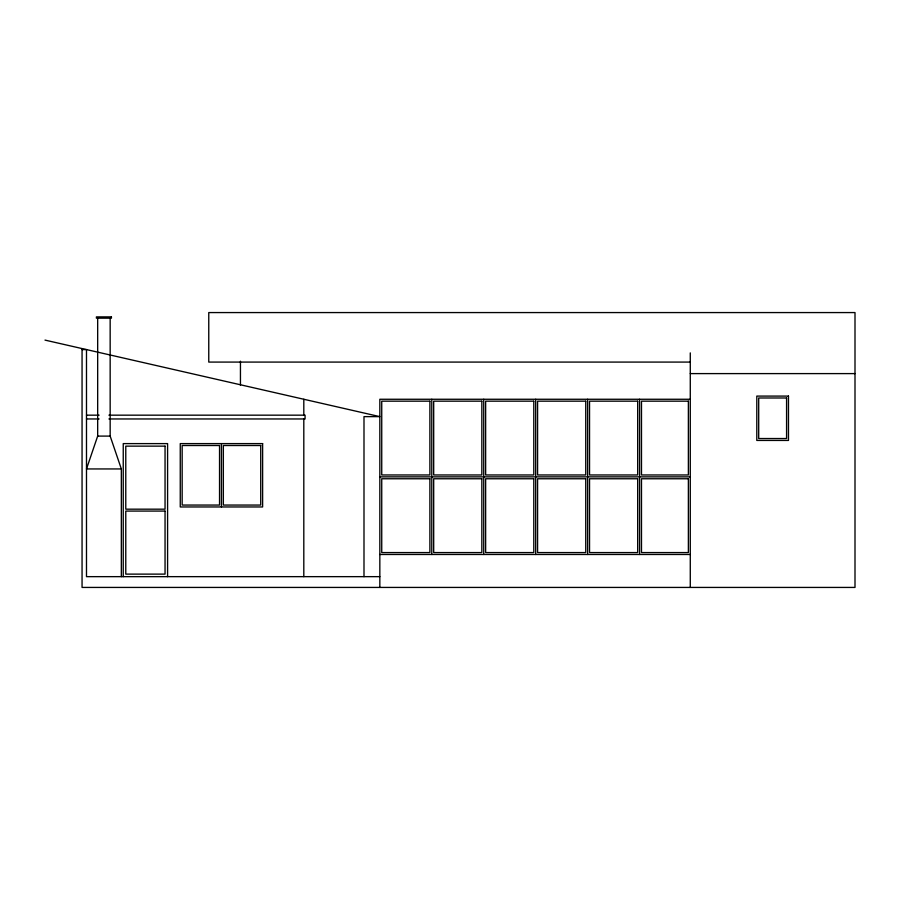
<?xml version="1.0" encoding="UTF-8"?>
<svg xmlns="http://www.w3.org/2000/svg" width="900" height="900" viewBox="0 0 900 900"><rect width="100%" height="100%" fill="white"/><g stroke="black" fill="none" stroke-linecap="round" stroke-linejoin="round"><path stroke-width="1.35" d="M97.672 318.161L97.672 436.095L86.49 468.945L121.343 468.945L121.343 576.653M82.058 349.582L86.49 349.582L86.49 576.653L379.834 576.653M690.278 362.081L208.766 362.081L208.766 312.57L855 312.57L855 587.43L82.058 587.43L82.058 348.57M690.278 373.601L855 373.601M690.278 399.262L379.834 399.262L379.834 587.43M86.49 415.17L99.112 415.17M108.911 415.17L305.066 415.17L305.066 418.961L108.911 418.961M86.49 418.961L99.112 418.961M97.672 436.095L110.16 436.095L121.343 468.945M379.834 476.865L690.278 476.865M379.834 554.479L690.278 554.479M45 340.099L379.834 416.632L363.994 416.632L363.994 576.653M690.278 352.89L690.278 587.43M639.585 399.262L639.585 554.479M587.633 399.262L587.633 554.479M535.691 399.262L535.691 554.479M483.739 399.262L483.739 554.479M431.786 399.262L431.786 554.479M303.806 399.262L303.806 415.17M303.806 418.961L303.806 576.653M240.446 361.215L240.446 385.211M221.445 443.61L221.445 506.959M167.591 576.653L167.591 443.61L123.244 443.61L123.244 576.653M110.16 318.161L110.16 436.095M111.431 316.89L96.401 316.89L96.401 318.161L111.431 318.161L111.431 316.89M788.479 396.09L756.799 396.09L756.799 440.438L788.479 440.438L788.479 396.09M786.577 397.991L758.7 397.991L758.7 438.536L786.577 438.536L786.577 397.991M429.885 401.164L381.735 401.164L381.735 474.964L429.885 474.964L429.885 401.164M481.838 401.164L433.688 401.164L433.688 474.964L481.838 474.964L481.838 401.164M533.79 401.164L485.64 401.164L485.64 474.964L533.79 474.964L533.79 401.164M585.742 401.164L537.581 401.164L537.581 474.964L585.742 474.964L585.742 401.164M637.684 401.164L589.534 401.164L589.534 474.964L637.684 474.964L637.684 401.164M688.376 401.164L641.486 401.164L641.486 474.964L688.376 474.964L688.376 401.164M262.62 443.61L180.259 443.61L180.259 506.959L262.62 506.959L262.62 443.61M219.544 445.511L182.16 445.511L182.16 505.058L219.544 505.058L219.544 445.511M260.719 445.511L223.346 445.511L223.346 505.058L260.719 505.058L260.719 445.511M165.049 446.141L125.775 446.141L125.775 509.175L165.049 509.175L165.049 446.141M429.885 478.766L381.735 478.766L381.735 552.577L429.885 552.577L429.885 478.766M481.838 478.766L433.688 478.766L433.688 552.577L481.838 552.577L481.838 478.766M533.79 478.766L485.64 478.766L485.64 552.577L533.79 552.577L533.79 478.766M585.742 478.766L537.581 478.766L537.581 552.577L585.742 552.577L585.742 478.766M637.684 478.766L589.534 478.766L589.534 552.577L637.684 552.577L637.684 478.766M688.376 478.766L641.486 478.766L641.486 552.577L688.376 552.577L688.376 478.766M165.049 511.076L125.775 511.076L125.775 574.121L165.049 574.121L165.049 511.076"/></g></svg>
